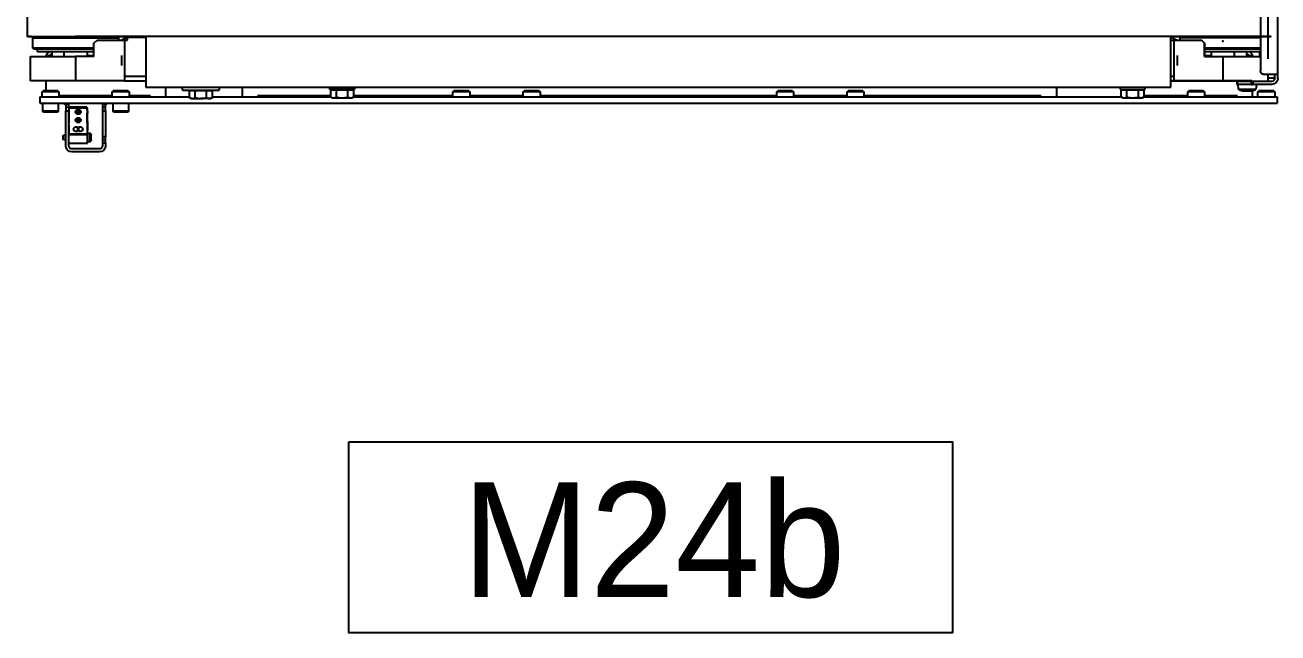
# Model space of a CAD drawing. Header units: millimetres. Extents: x -187347 to 135007, y -6415 to 292048.
# Drawn here: x -53210 to -52390, y 21142 to 21540 of the extents above; entities that cross this region are included whole.
import ezdxf
from ezdxf.enums import TextEntityAlignment as Align

# ---------------------------------------------------------------- set-up
doc = ezdxf.new("R2010")
doc.units = ezdxf.units.MM
doc.header["$LTSCALE"] = 100
doc.layers.get('0').update_dxf_attribs({"lineweight": 18})
doc.layers.add('Layout CAT2', color=6, linetype='Continuous')
doc.layers.add('Layout Kromeka', color=1, linetype='Continuous', lineweight=5)
doc.styles.add('015_100', font='', dxfattribs={"height": 150})
doc.styles.get('015_100').set_extended_font_data('Univers 45 Light')

# ---------------------------------------------------------------- blocks, each defined once
blk = doc.blocks.new('GLM-I evo40 600x800 RL top view')
at = {"linetype": 'ByBlock', "lineweight": -2}
for p, q in [((-11646.01, -44806.84, 0), (-11646.01, -44114.14, 0)), ((-11634.52, -44116.14, 0), (-11634.52, -44804.84, 0)), ((-11639.44, -44124.14, 0), (-11639.44, -44796.84, 0)), ((-10827.44, -44782.37, 0), (-10827.44, -44182.37, 0)), ((-11634.52, -44782.37, 0), (-11581.14, -44782.37, 0)), ((-11634.52, -44783.17, 0), (-11581.94, -44783.17, 0)), ((-11634.52, -44789.87, 0), (-11597.94, -44789.87, 0)), ((-11575.94, -44782.37, 0), (-11609.94, -44782.37, 0)), ((-11597.94, -44786.67, 0), (-11595.94, -44784.67, 0)), ((-11595.94, -44784.67, 0), (-11597.94, -44786.67, 0)), ((-11597.94, -44786.67, 0), (-11597.94, -44786.67, 0)), ((-11597.94, -44795.37, 0), (-11597.94, -44786.67, 0)), ((-11597.94, -44786.67, 0), (-11597.94, -44795.37, 0)), ((-11595.94, -44784.67, 0), (-11595.94, -44784.67, 0)), ((-11579.94, -44784.67, 0), (-11595.94, -44784.67, 0)), ((-11581.94, -44783.17, 0), (-11581.14, -44782.37, 0)), ((-11581.94, -44784.67, 0), (-11581.94, -44783.17, 0)), ((-11575.94, -44782.37, 0), (-11581.13, -44782.37, 0)), ((-11581.13, -44782.37, 0), (-11575.94, -44782.37, 0)), ((-11575.94, -44784.67, 0), (-11577.94, -44784.67, 0)), ((-11577.94, -44784.67, 0), (-11577.94, -44811.37, 0)), ((-11575.94, -44782.37, 0), (-10858.94, -44782.37, 0)), ((-11575.94, -44782.67, 0), (-11575.94, -44782.37, 0)), ((-11575.94, -44815.37, 0), (-11575.94, -44782.37, 0)), ((-11575.94, -44784.67, 0), (-11575.94, -44782.67, 0)), ((-10858.94, -44782.37, 0), (-10904.95, -44782.37, 0)), ((-10904.94, -44782.37, 0), (-10904.94, -44815.37, 0)), ((-10892.94, -44782.67, 0), (-10904.94, -44782.67, 0)), ((-10887.74, -44782.37, 0), (-10892.95, -44782.37, 0)), ((-10892.95, -44782.37, 0), (-10887.74, -44782.37, 0)), ((-10892.94, -44782.67, 0), (-10892.94, -44782.37, 0)), ((-10892.94, -44784.67, 0), (-10892.94, -44782.67, 0)), ((-10890.94, -44784.67, 0), (-10892.94, -44784.67, 0)), ((-10890.94, -44784.67, 0), (-10890.94, -44811.37, 0)), ((-10888.94, -44784.67, 0), (-10890.94, -44784.67, 0)), ((-10872.94, -44784.67, 0), (-10888.94, -44784.67, 0)), ((-10887.74, -44782.37, 0), (-10886.94, -44783.17, 0)), ((-10886.94, -44783.17, 0), (-10886.94, -44784.67, 0)), ((-10830.94, -44783.17, 0), (-10886.94, -44783.17, 0)), ((-10870.94, -44786.67, 0), (-10872.94, -44784.67, 0)), ((-10870.94, -44795.37, 0), (-10870.94, -44786.67, 0)), ((-10870.94, -44789.87, 0), (-10830.94, -44789.87, 0)), ((-10831.44, -44790.37, 0), (-10830.94, -44789.87, 0)), ((-10830.94, -44783.17, 0), (-10830.15, -44782.37, 0)), ((-10830.94, -44789.87, 0), (-10830.94, -44783.17, 0)), ((-11597.94, -44790.37, 0), (-11634.52, -44790.37, 0)), ((-11634.52, -44790.37, 0), (-11602.74, -44790.37, 0)), ((-11634.52, -44792.37, 0), (-11602.74, -44792.37, 0)), ((-11634.01, -44792.37, 0), (-11634.01, -44795.37, 0)), ((-11629.44, -44795.37, 0), (-11629.44, -44794.87, 0)), ((-11629.44, -44794.87, 0), (-11625.44, -44794.87, 0)), ((-11625.44, -44792.37, 0), (-11625.44, -44794.87, 0)), ((-11617.44, -44792.37, 0), (-11617.44, -44795.37, 0)), ((-11597.94, -44795.37, 0), (-11609.94, -44795.37, 0)), ((-11609.94, -44795.37, 0), (-11609.94, -44811.37, 0)), ((-11602.74, -44790.37, 0), (-11597.94, -44790.37, 0)), ((-11602.74, -44792.37, 0), (-11597.94, -44792.37, 0)), ((-11602.44, -44795.37, 0), (-11602.44, -44792.37, 0)), ((-11602.44, -44794.87, 0), (-11597.94, -44794.87, 0)), ((-11579.94, -44794.67, 0), (-11579.94, -44801.37, 0)), ((-10888.94, -44794.67, 0), (-10888.94, -44801.37, 0)), ((-10831.44, -44790.37, 0), (-10870.94, -44790.37, 0)), ((-10870.94, -44792.37, 0), (-10858.94, -44792.37, 0)), ((-10870.94, -44792.37, 0), (-10866.44, -44792.37, 0)), ((-10870.94, -44794.87, 0), (-10866.44, -44794.87, 0)), ((-10870.94, -44795.37, 0), (-10858.94, -44795.37, 0)), ((-10866.54, -44792.37, 0), (-10858.94, -44792.37, 0)), ((-10866.44, -44792.37, 0), (-10866.44, -44795.37, 0)), ((-10858.94, -44792.37, 0), (-10851.34, -44792.37, 0)), ((-10858.94, -44792.37, 0), (-10833.94, -44792.37, 0)), ((-10829.44, -44795.37, 0), (-10858.94, -44795.37, 0)), ((-10858.94, -44795.37, 0), (-10858.94, -44811.37, 0)), ((-10851.44, -44795.37, 0), (-10851.44, -44792.37, 0)), ((-10843.44, -44792.37, 0), (-10843.44, -44794.87, 0)), ((-10843.44, -44794.87, 0), (-10839.44, -44794.87, 0)), ((-10839.44, -44794.87, 0), (-10839.44, -44795.37, 0)), ((-10833.94, -44792.37, 0), (-10833.94, -44790.37, 0)), ((-10829.44, -44811.37, 0), (-10829.44, -44795.37, 0)), ((-11646.01, -44809.64, 0), (-11646.01, -44806.84, 0)), ((-11639.44, -44806.84, 0), (-11646.01, -44806.84, 0)), ((-11644.01, -44809.64, 0), (-11644.01, -44806.84, 0)), ((-11644.01, -44809.64, 0), (-11642.01, -44809.64, 0)), ((-11642.01, -44809.64, 0), (-11639.44, -44809.64, 0)), ((-11642.01, -44811.64, 0), (-11629.84, -44811.64, 0)), ((-11642.01, -44813.64, 0), (-11629.84, -44813.64, 0)), ((-11636.05, -44806.84, 0), (-11639.44, -44806.84, 0)), ((-11639.44, -44806.84, 0), (-11639.44, -44811.37, 0)), ((-11631.9, -44813.64, 0), (-11631.62, -44816.8, 0)), ((-11629.84, -44811.64, 0), (-11628.42, -44811.64, 0)), ((-11629.84, -44813.64, 0), (-11629.84, -44811.64, 0)), ((-11628.42, -44813.64, 0), (-11629.84, -44813.64, 0)), ((-11629.44, -44811.64, 0), (-11629.44, -44811.37, 0)), ((-11628.91, -44811.41, 0), (-11625.91, -44811.41, 0)), ((-11628.91, -44811.41, 0), (-11628.77, -44811.64, 0)), ((-11628.42, -44811.64, 0), (-11619.59, -44811.64, 0)), ((-11628.42, -44811.64, 0), (-11628.42, -44813.64, 0)), ((-11628.42, -44813.64, 0), (-11619.59, -44813.64, 0)), ((-11625.91, -44811.41, 0), (-11622.91, -44811.41, 0)), ((-11623.04, -44811.64, 0), (-11622.91, -44811.41, 0)), ((-11622.91, -44811.41, 0), (-11622.91, -44811.41, 0)), ((-11620.19, -44816.8, 0), (-11619.91, -44813.64, 0)), ((-11620.19, -44816.8, 0), (-11619.91, -44813.64, 0)), ((-11619.59, -44811.64, 0), (-11619.01, -44811.64, 0)), ((-11619.59, -44813.64, 0), (-11619.59, -44811.64, 0)), ((-11619.01, -44813.64, 0), (-11619.59, -44813.64, 0)), ((-11619.01, -44811.64, 0), (-11619.01, -44813.64, 0)), ((-11616.44, -44811.37, 0), (-11615.32, -44811.37, 0)), ((-11615.32, -44811.37, 0), (-11603.44, -44811.37, 0)), ((-11609.94, -44811.37, 0), (-11584.44, -44811.37, 0)), ((-11579.94, -44811.37, 0), (-11609.94, -44811.37, 0)), ((-11584.44, -44811.37, 0), (-11577.94, -44811.37, 0)), ((-11577.94, -44808.37, 0), (-11575.94, -44808.37, 0)), ((-11575.94, -44811.37, 0), (-11577.94, -44811.37, 0)), ((-11577.94, -44811.37, 0), (-11577.94, -44811.37, 0)), ((-11577.94, -44811.37, 0), (-11577.94, -44811.37, 0)), ((-11577.94, -44811.37, 0), (-11575.94, -44811.37, 0)), ((-10904.94, -44808.37, 0), (-10890.94, -44808.37, 0)), ((-10890.94, -44811.37, 0), (-10904.94, -44811.37, 0)), ((-10890.94, -44811.37, 0), (-10888.94, -44811.37, 0)), ((-10888.94, -44811.37, 0), (-10858.94, -44811.37, 0)), ((-10858.94, -44811.37, 0), (-10829.44, -44811.37, 0)), ((-10839.44, -44811.37, 0), (-10839.44, -44817.79, 0)), ((-11645.44, -44821.87, 0), (-11645.44, -44825.88, 0)), ((-11558.44, -44821.87, 0), (-11645.44, -44821.87, 0)), ((-11643.29, -44817.79, 0), (-11643.97, -44818.47, 0)), ((-11643.97, -44818.47, 0), (-11638.44, -44818.47, 0)), ((-11643.97, -44818.47, 0), (-11643.97, -44821.87, 0)), ((-11643.29, -44817.79, 0), (-11638.44, -44817.79, 0)), ((-11638.44, -44817.79, 0), (-11633.6, -44817.79, 0)), ((-11638.44, -44818.47, 0), (-11632.92, -44818.47, 0)), ((-11632.92, -44818.47, 0), (-11633.6, -44817.79, 0)), ((-11632.92, -44821.87, 0), (-11632.92, -44818.47, 0)), ((-11620.19, -44816.8, 0), (-11631.62, -44816.8, 0)), ((-11629.44, -44820.87, 0), (-11629.44, -44818.02, 0)), ((-11629.44, -44821.87, 0), (-11629.44, -44820.87, 0)), ((-11629.04, -44818.17, 0), (-11625.91, -44818.17, 0)), ((-11625.91, -44818.17, 0), (-11622.78, -44818.17, 0)), ((-11597.97, -44820.87, 0), (-11619.44, -44820.87, 0)), ((-11597.29, -44817.79, 0), (-11597.97, -44818.47, 0)), ((-11597.97, -44818.47, 0), (-11592.44, -44818.47, 0)), ((-11597.97, -44818.47, 0), (-11597.97, -44821.87, 0)), ((-11597.29, -44817.79, 0), (-11592.44, -44817.79, 0)), ((-11592.44, -44817.79, 0), (-11587.6, -44817.79, 0)), ((-11592.44, -44818.47, 0), (-11586.92, -44818.47, 0)), ((-11586.92, -44818.47, 0), (-11587.6, -44817.79, 0)), ((-11586.92, -44821.87, 0), (-11586.92, -44818.47, 0)), ((-11558.45, -44820.87, 0), (-11586.92, -44820.87, 0)), ((-11468.98, -44815.37, 0), (-11575.94, -44815.37, 0)), ((-11558.94, -44815.37, 0), (-11558.94, -44816.97, 0)), ((-11542.94, -44816.97, 0), (-11558.94, -44816.97, 0)), ((-11558.45, -44817.37, 0), (-11556.57, -44817.37, 0)), ((-11558.45, -44821.89, 0), (-11558.45, -44817.37, 0)), ((-11558.45, -44821.89, 0), (-11557.44, -44822.47, 0)), ((-11557.44, -44816.97, 0), (-11557.44, -44817.37, 0)), ((-11556.57, -44817.37, 0), (-11554.69, -44817.37, 0)), ((-11550.94, -44822.47, 0), (-11556.57, -44822.47, 0)), ((-11554.69, -44817.37, 0), (-11550.94, -44817.37, 0)), ((-11554.69, -44821.89, 0), (-11554.69, -44817.37, 0)), ((-11550.94, -44817.37, 0), (-11547.19, -44817.37, 0)), ((-11545.31, -44822.47, 0), (-11550.94, -44822.47, 0)), ((-11547.19, -44817.37, 0), (-11545.31, -44817.37, 0)), ((-11547.19, -44821.89, 0), (-11547.19, -44817.37, 0)), ((-11545.31, -44817.37, 0), (-11543.44, -44817.37, 0)), ((-11544.44, -44822.47, 0), (-11545.31, -44822.47, 0)), ((-11544.44, -44817.37, 0), (-11544.44, -44816.97, 0)), ((-11544.44, -44822.47, 0), (-11543.44, -44821.89, 0)), ((-11543.44, -44821.89, 0), (-11543.44, -44817.37, 0)), ((-11463.53, -44821.87, 0), (-11543.43, -44821.87, 0)), ((-11542.94, -44816.97, 0), (-11542.94, -44815.37, 0)), ((-11500.94, -44815.37, 0), (-11500.94, -44820.87, 0)), ((-11500.94, -44820.87, 0), (-11500.94, -44821.87, 0)), ((-11464.37, -44820.87, 0), (-11490.94, -44820.87, 0)), ((-10904.94, -44815.37, 0), (-11468.98, -44815.37, 0)), ((-11374.96, -44820.87, 0), (-11464.37, -44820.87, 0)), ((-11040.95, -44821.87, 0), (-11463.53, -44821.87, 0)), ((-11374.29, -44817.79, 0), (-11374.97, -44818.47, 0)), ((-11374.97, -44818.47, 0), (-11369.44, -44818.47, 0)), ((-11374.97, -44818.47, 0), (-11374.97, -44821.87, 0)), ((-11374.29, -44817.79, 0), (-11369.44, -44817.79, 0)), ((-11369.44, -44817.79, 0), (-11364.6, -44817.79, 0)), ((-11369.44, -44818.47, 0), (-11363.92, -44818.47, 0)), ((-11363.92, -44818.47, 0), (-11364.6, -44817.79, 0)), ((-11363.92, -44821.87, 0), (-11363.92, -44818.47, 0)), ((-11328.97, -44820.87, 0), (-11363.91, -44820.87, 0)), ((-11328.29, -44817.79, 0), (-11328.97, -44818.47, 0)), ((-11328.97, -44818.47, 0), (-11328.97, -44821.87, 0)), ((-11328.97, -44818.47, 0), (-11323.44, -44818.47, 0)), ((-11328.29, -44817.79, 0), (-11323.44, -44817.79, 0)), ((-11323.44, -44817.79, 0), (-11318.6, -44817.79, 0)), ((-11323.44, -44818.47, 0), (-11317.92, -44818.47, 0)), ((-11317.92, -44818.47, 0), (-11318.6, -44817.79, 0)), ((-11317.92, -44821.87, 0), (-11317.92, -44818.47, 0)), ((-11162.97, -44820.87, 0), (-11317.91, -44820.87, 0)), ((-11162.29, -44817.79, 0), (-11162.97, -44818.47, 0)), ((-11162.97, -44818.47, 0), (-11162.97, -44821.87, 0)), ((-11162.97, -44818.47, 0), (-11157.44, -44818.47, 0)), ((-11162.29, -44817.79, 0), (-11157.44, -44817.79, 0)), ((-11157.44, -44817.79, 0), (-11152.6, -44817.79, 0)), ((-11157.44, -44818.47, 0), (-11151.92, -44818.47, 0)), ((-11151.92, -44818.47, 0), (-11152.6, -44817.79, 0)), ((-11151.92, -44821.87, 0), (-11151.92, -44818.47, 0)), ((-11116.97, -44820.87, 0), (-11151.92, -44820.87, 0)), ((-11116.29, -44817.79, 0), (-11116.97, -44818.47, 0)), ((-11116.97, -44818.47, 0), (-11111.44, -44818.47, 0)), ((-11116.97, -44818.47, 0), (-11116.97, -44821.87, 0)), ((-11116.29, -44817.79, 0), (-11111.44, -44817.79, 0)), ((-11111.44, -44817.79, 0), (-11106.6, -44817.79, 0)), ((-11111.44, -44818.47, 0), (-11105.92, -44818.47, 0)), ((-11105.92, -44818.47, 0), (-11106.6, -44817.79, 0)), ((-11105.92, -44821.87, 0), (-11105.92, -44818.47, 0)), ((-11040.95, -44820.87, 0), (-11105.92, -44820.87, 0)), ((-11041.44, -44815.37, 0), (-11041.44, -44816.97, 0)), ((-11041.44, -44816.97, 0), (-11025.44, -44816.97, 0)), ((-11040.95, -44817.37, 0), (-11039.07, -44817.37, 0)), ((-11040.95, -44821.89, 0), (-11040.95, -44817.37, 0)), ((-11040.95, -44821.89, 0), (-11039.94, -44822.47, 0)), ((-11039.94, -44816.97, 0), (-11039.94, -44817.37, 0)), ((-11039.07, -44822.47, 0), (-11039.94, -44822.47, 0)), ((-11039.07, -44817.37, 0), (-11037.19, -44817.37, 0)), ((-11033.44, -44822.47, 0), (-11039.07, -44822.47, 0)), ((-11037.19, -44821.89, 0), (-11037.19, -44817.37, 0)), ((-11037.19, -44817.37, 0), (-11033.44, -44817.37, 0)), ((-11033.44, -44817.37, 0), (-11029.69, -44817.37, 0)), ((-11027.81, -44822.47, 0), (-11033.44, -44822.47, 0)), ((-11029.69, -44817.37, 0), (-11027.81, -44817.37, 0)), ((-11029.69, -44821.89, 0), (-11029.69, -44817.37, 0)), ((-11027.81, -44817.37, 0), (-11025.94, -44817.37, 0)), ((-11026.94, -44822.47, 0), (-11027.81, -44822.47, 0)), ((-11026.94, -44817.37, 0), (-11026.94, -44816.97, 0)), ((-11026.94, -44822.47, 0), (-11025.94, -44821.89, 0)), ((-11025.94, -44821.89, 0), (-11025.94, -44817.37, 0)), ((-10977.94, -44820.87, 0), (-11025.94, -44820.87, 0)), ((-10948.45, -44821.87, 0), (-11025.94, -44821.87, 0)), ((-11025.44, -44816.97, 0), (-11025.44, -44815.37, 0)), ((-10967.94, -44815.37, 0), (-10967.94, -44820.87, 0)), ((-10967.94, -44820.87, 0), (-10967.94, -44821.87, 0)), ((-10952.94, -44815.37, 0), (-10952.94, -44817.37, 0)), ((-10929.91, -44817.37, 0), (-10952.94, -44817.37, 0)), ((-10948.45, -44817.77, 0), (-10946.57, -44817.77, 0)), ((-10948.45, -44822.29, 0), (-10948.45, -44817.77, 0)), ((-10948.45, -44822.29, 0), (-10947.44, -44822.87, 0)), ((-10947.44, -44817.37, 0), (-10947.44, -44817.77, 0)), ((-10947.44, -44822.87, 0), (-10946.57, -44822.87, 0)), ((-10946.57, -44817.77, 0), (-10944.69, -44817.77, 0)), ((-10946.57, -44822.87, 0), (-10940.94, -44822.87, 0)), ((-10944.69, -44817.77, 0), (-10940.94, -44817.77, 0)), ((-10944.69, -44822.29, 0), (-10944.69, -44817.77, 0)), ((-10940.94, -44817.77, 0), (-10937.19, -44817.77, 0)), ((-10935.31, -44822.87, 0), (-10940.94, -44822.87, 0)), ((-10937.19, -44817.77, 0), (-10935.31, -44817.77, 0)), ((-10937.19, -44822.29, 0), (-10937.19, -44817.77, 0)), ((-10935.31, -44817.77, 0), (-10933.44, -44817.77, 0)), ((-10934.44, -44817.77, 0), (-10934.44, -44817.37, 0)), ((-10934.44, -44822.87, 0), (-10933.44, -44822.29, 0)), ((-10933.44, -44822.29, 0), (-10933.44, -44817.77, 0)), ((-10835.44, -44821.87, 0), (-10933.44, -44821.87, 0)), ((-10928.94, -44817.37, 0), (-10929.91, -44817.37, 0)), ((-10928.94, -44817.37, 0), (-10928.94, -44815.37, 0)), ((-10917.94, -44820.87, 0), (-10917.94, -44815.37, 0)), ((-10917.94, -44821.87, 0), (-10917.94, -44820.87, 0)), ((-10893.97, -44820.87, 0), (-10907.94, -44820.87, 0)), ((-10893.29, -44817.79, 0), (-10893.97, -44818.47, 0)), ((-10893.97, -44818.47, 0), (-10893.97, -44821.87, 0)), ((-10893.97, -44818.47, 0), (-10888.44, -44818.47, 0)), ((-10893.29, -44817.79, 0), (-10888.44, -44817.79, 0)), ((-10888.44, -44817.79, 0), (-10883.6, -44817.79, 0)), ((-10888.44, -44818.47, 0), (-10882.92, -44818.47, 0)), ((-10882.92, -44818.47, 0), (-10883.6, -44817.79, 0)), ((-10882.92, -44821.87, 0), (-10882.92, -44818.47, 0)), ((-10847.97, -44820.87, 0), (-10882.92, -44820.87, 0)), ((-10847.29, -44817.79, 0), (-10847.97, -44818.47, 0)), ((-10847.97, -44818.47, 0), (-10842.44, -44818.47, 0)), ((-10847.97, -44818.47, 0), (-10847.97, -44821.87, 0)), ((-10847.29, -44817.79, 0), (-10842.44, -44817.79, 0)), ((-10842.44, -44817.79, 0), (-10837.6, -44817.79, 0)), ((-10842.44, -44818.47, 0), (-10836.92, -44818.47, 0)), ((-10836.92, -44818.47, 0), (-10837.6, -44817.79, 0)), ((-10836.92, -44821.87, 0), (-10836.92, -44818.47, 0)), ((-10835.44, -44821.87, 0), (-10835.44, -44825.88, 0)), ((-11460.18, -44825.88, 0), (-11645.44, -44825.88, 0)), ((-10835.44, -44825.88, 0), (-11460.18, -44825.88, 0)), ((-10893.44, -44825.88, 0), (-10893.44, -44831.27, 0)), ((-10883.44, -44831.27, 0), (-10883.44, -44825.88, 0)), ((-10878.74, -44826.87, 0), (-10876.6, -44826.87, 0)), ((-10878.48, -44828.87, 0), (-10878.48, -44827.87, 0)), ((-10878.48, -44830.87, 0), (-10878.48, -44828.87, 0)), ((-10878.48, -44828.87, 0), (-10876.48, -44828.87, 0)), ((-10878.48, -44830.87, 0), (-10878.48, -44847.87, 0)), ((-10876.48, -44830.87, 0), (-10878.48, -44830.87, 0)), ((-10876.48, -44827.87, 0), (-10876.48, -44828.87, 0)), ((-10876.48, -44828.87, 0), (-10876.48, -44830.87, 0)), ((-10876.48, -44830.87, 0), (-10876.48, -44847.87, 0)), ((-10866.26, -44828.47, 0), (-10854.89, -44828.47, 0)), ((-10866.26, -44829.25, 0), (-10854.89, -44829.25, 0)), ((-10866.16, -44828.58, 0), (-10855.16, -44828.58, 0)), ((-10861.38, -44830.88, 0), (-10861.38, -44831.18, 0)), ((-10860.18, -44830.88, 0), (-10861.38, -44830.88, 0)), ((-10860.18, -44831.18, 0), (-10860.18, -44830.88, 0)), ((-10854.48, -44828.87, 0), (-10854.48, -44827.87, 0)), ((-10854.48, -44828.87, 0), (-10852.48, -44828.87, 0)), ((-10854.48, -44828.87, 0), (-10854.48, -44830.87, 0)), ((-10852.48, -44830.87, 0), (-10854.48, -44830.87, 0)), ((-10854.48, -44853.87, 0), (-10854.48, -44830.87, 0)), ((-10854.35, -44826.87, 0), (-10852.21, -44826.87, 0)), ((-10852.48, -44827.87, 0), (-10852.48, -44828.87, 0)), ((-10852.48, -44828.87, 0), (-10852.48, -44830.87, 0)), ((-10852.48, -44853.87, 0), (-10852.48, -44830.87, 0)), ((-10847.44, -44825.88, 0), (-10847.44, -44831.27, 0)), ((-10837.44, -44831.27, 0), (-10837.44, -44825.88, 0)), ((-10893.44, -44831.27, 0), (-10883.44, -44831.27, 0)), ((-10892.84, -44831.87, 0), (-10884.04, -44831.87, 0)), ((-10866.68, -44838.76, 0), (-10866.68, -44832.52, 0)), ((-10866.57, -44838.76, 0), (-10866.57, -44832.52, 0)), ((-10862.08, -44837.07, 0), (-10861.98, -44837.07, 0)), ((-10861.38, -44831.18, 0), (-10860.93, -44831.18, 0)), ((-10861.31, -44837.07, 0), (-10861.02, -44837.07, 0)), ((-10860.93, -44831.18, 0), (-10860.93, -44832.48, 0)), ((-10860.93, -44832.48, 0), (-10860.63, -44832.48, 0)), ((-10860.63, -44831.18, 0), (-10860.18, -44831.18, 0)), ((-10860.63, -44832.48, 0), (-10860.63, -44831.18, 0)), ((-10860.58, -44836.62, 0), (-10860.58, -44836.79, 0)), ((-10860.58, -44837.35, 0), (-10860.58, -44837.52, 0)), ((-10860.38, -44831.48, 0), (-10860.38, -44832.58, 0)), ((-10859.98, -44831.48, 0), (-10860.38, -44831.48, 0)), ((-10860.38, -44832.58, 0), (-10859.98, -44832.58, 0)), ((-10860.13, -44837.07, 0), (-10859.84, -44837.07, 0)), ((-10859.98, -44832.58, 0), (-10859.98, -44831.48, 0)), ((-10859.08, -44837.07, 0), (-10859.18, -44837.07, 0)), ((-10854.59, -44832.52, 0), (-10854.59, -44838.76, 0)), ((-10847.44, -44831.27, 0), (-10837.44, -44831.27, 0)), ((-10846.84, -44831.87, 0), (-10838.04, -44831.87, 0)), ((-10869.08, -44847.52, 0), (-10869.08, -44846.97, 0)), ((-10869.08, -44848.91, 0), (-10869.08, -44847.52, 0)), ((-10868.5, -44851.04, 0), (-10868.5, -44845.7, 0)), ((-10868.27, -44851.17, 0), (-10868.27, -44845.57, 0)), ((-10866.68, -44845.57, 0), (-10868.27, -44845.57, 0)), ((-10866.68, -44852.07, 0), (-10866.68, -44844.67, 0)), ((-10866.68, -44844.67, 0), (-10866.57, -44844.67, 0)), ((-10866.56, -44844.77, 0), (-10866.45, -44844.77, 0)), ((-10866.39, -44846.2, 0), (-10854.77, -44846.2, 0)), ((-10866.37, -44846.65, 0), (-10854.79, -44846.65, 0)), ((-10861.09, -44841.37, 0), (-10862.3, -44841.51, 0)), ((-10862.3, -44844.42, 0), (-10861.09, -44844.56, 0)), ((-10861.09, -44844.56, 0), (-10861.09, -44841.37, 0)), ((-10860.06, -44841.37, 0), (-10860.06, -44844.56, 0)), ((-10858.85, -44841.51, 0), (-10860.06, -44841.37, 0)), ((-10860.06, -44844.56, 0), (-10858.85, -44844.42, 0)), ((-10854.7, -44844.77, 0), (-10854.59, -44844.77, 0)), ((-10854.58, -44844.67, 0), (-10854.48, -44844.67, 0)), ((-10854.48, -44850.54, 0), (-10854.48, -44846.21, 0)), ((-10850.98, -44846.87, 0), (-10852.48, -44846.87, 0)), ((-10850.98, -44849.87, 0), (-10850.98, -44846.87, 0)), ((-10850.68, -44847.18, 0), (-10850.98, -44846.87, 0)), ((-10850.68, -44849.57, 0), (-10850.68, -44847.18, 0)), ((-10878.48, -44849.87, 0), (-10878.48, -44847.87, 0)), ((-10878.48, -44847.87, 0), (-10876.48, -44847.87, 0)), ((-10878.48, -44849.87, 0), (-10876.48, -44849.87, 0)), ((-10878.48, -44851.87, 0), (-10878.48, -44849.87, 0)), ((-10878.48, -44851.87, 0), (-10878.48, -44853.87, 0)), ((-10876.48, -44851.87, 0), (-10878.48, -44851.87, 0)), ((-10876.48, -44847.87, 0), (-10876.48, -44849.87, 0)), ((-10876.48, -44849.87, 0), (-10876.48, -44851.87, 0)), ((-10876.48, -44851.87, 0), (-10876.48, -44853.87, 0)), ((-10869.08, -44849.76, 0), (-10869.08, -44848.91, 0)), ((-10869.08, -44849.77, 0), (-10869.08, -44849.76, 0)), ((-10868.27, -44851.17, 0), (-10866.68, -44851.17, 0)), ((-10854.48, -44852.07, 0), (-10866.68, -44852.07, 0)), ((-10852.48, -44849.87, 0), (-10850.98, -44849.87, 0)), ((-10850.98, -44849.87, 0), (-10850.68, -44849.57, 0)), ((-10874.48, -44855.87, 0), (-10856.48, -44855.87, 0)), ((-10874.48, -44857.87, 0), (-10856.48, -44857.87, 0))]:
    blk.add_line(p, q, dxfattribs=at)
for centre, radius, start, end in [((-11598.44, -44749.37, 0), 40, 298.05187, 304.22813), ((-10870.44, -44749.37, 0), 40, 235.58625, 241.9425), ((-11625.44, -44795.87, 0), 4, 118.95614, 165.52128), ((-11625.44, -44795.87, 0), 2, 90, 149.99899), ((-10843.44, -44795.87, 0), 2, 30.00101, 90), ((-10843.44, -44795.87, 0), 4, 14.47872, 61.04529), ((-11642.01, -44809.64, 0), 4, 180, 270), ((-11642.01, -44809.64, 0), 2, 180, 270), ((-11625.91, -44809.09, 0), 9.6, 233.45166, 250.96878), ((-11625.91, -44809.09, 0), 9.6, 289.03122, 306.54834), ((-10880.48, -44827.87, 0), 2, 30, 86.37561), ((-10880.48, -44827.87, 0), 4, 14.47751, 29.93491), ((-10837.96, -44833.42, 0), 28.73, 170.08881, 178.20495), ((-10860.58, -44831.68, 0), 1.65, 90, 270), ((-10860.58, -44831.68, 0), 1.5, 90, 270), ((-10860.58, -44831.68, 0), 1.65, 270, 90), ((-10860.58, -44831.68, 0), 1.5, 270, 90), ((-10883.19, -44833.42, 0), 28.73, 1.79505, 9.91119), ((-10850.48, -44827.87, 0), 4, 150.06509, 165.52249), ((-10850.48, -44827.87, 0), 2, 93.62439, 150), ((-10892.84, -44831.27, 0), 0.6, 180, 270), ((-10884.04, -44831.27, 0), 0.6, 270, 0), ((-10860.58, -44838.32, 0), 6.12, 175.67561, 184.32274), ((-10711.49, -44838.86, 0), 155.18, 179.96313, 182.1831), ((-10860.58, -44837.07, 0), 1.65, 90, 270), ((-10860.58, -44837.07, 0), 1.5, 90, 180), ((-10860.58, -44837.07, 0), 1.5, 180, 270), ((-10860.58, -44837.07, 0), 1.4, 0, 180), ((-10860.58, -44837.07, 0), 1.4, 180, 270), ((-10860.58, -44837.07, 0), 0.731, 0, 180), ((-10860.58, -44837.07, 0), 0.731, 180, 270), ((-10860.58, -44837.07, 0), 0.449, 90, 180), ((-10860.58, -44837.07, 0), 0.449, 180, 270), ((-10860.58, -44837.07, 0), 0.283, 90, 270), ((-10860.58, -44837.07, 0), 1.65, 270, 90), ((-10860.58, -44837.07, 0), 1.5, 0, 90), ((-10860.58, -44837.07, 0), 0.449, 0, 90), ((-10860.58, -44837.07, 0), 0.283, 270, 90), ((-10860.58, -44837.07, 0), 0.449, 270, 0), ((-10860.58, -44837.07, 0), 0.731, 270, 0), ((-10860.58, -44837.07, 0), 1.4, 270, 0), ((-10860.58, -44837.07, 0), 1.5, 270, 0), ((-11009.66, -44838.86, 0), 155.18, 357.8169, 0.03687), ((-10846.84, -44831.27, 0), 0.6, 180, 270), ((-10838.04, -44831.27, 0), 0.6, 270, 0), ((-10864.28, -44848.37, 0), 5, 147.73077, 163.73979), ((-10868.27, -44845.85, 0), 0.28, 90, 147.73077), ((-10862.13, -44842.96, 0), 1.46, 96.67419, 263.32581), ((-10859.02, -44842.96, 0), 1.46, 276.67419, 83.32581), ((-10874.48, -44853.87, 0), 4, 180, 270), ((-10874.48, -44853.87, 0), 2, 180, 270), ((-10864.28, -44848.37, 0), 5, 196.26021, 212.26923), ((-10868.27, -44850.89, 0), 0.28, 212.26923, 270), ((-10856.48, -44853.87, 0), 2, 270, 0), ((-10856.48, -44853.87, 0), 4, 270, 0)]:
    blk.add_arc(centre, radius, start, end, dxfattribs=at)
for centre, major_axis, ratio, start_param, end_param in [((-11609.94, -44782.37, 0), (-31.5, 0), 0.000001, 4.712388, 6.959071), ((-11609.94, -44782.37, 0), (29.5, 0), 0.000001, 1.570795, 2.555439), ((-11579.94, -44784.67, 0), (2, 0), 0.000001, 0, 1.570795), ((-10858.94, -44782.37, 0), (-31.5, 0), 0.000001, 2.724348, 4.712388), ((-10858.94, -44782.37, 0), (29.5, 0), 0.000001, 0.218832, 1.570795), ((-11609.94, -44795.37, 0), (29.5, 0), 0.000001, 1.570795, 2.555439), ((-11636.05, -44804.84, 0), (0, 2), 0.766044, 3.141593, 4.712389), ((-11609.94, -44811.37, 0), (29.5, 0), 0.000001, 1.570795, 2.269115), ((-11609.94, -44811.37, 0), (29.5, 0), 0.000001, 4.257298, 4.712388), ((-11609.94, -44811.37, 0), (-7.5, 0), 0.000001, 2.619302, 6.283185), ((-11609.94, -44811.37, 0), (-7.5, 0), 0.000001, 0, 0.522288), ((-11579.94, -44811.37, 0), (2, 0), 0.000001, 0, 1.570795), ((-10835.51, -44833.76, 0), (0, -31.08), 1, 4.566689, 4.672459), ((-10885.65, -44833.76, 0), (-31.08, 0), 1, 3.181522, 3.287293), ((-10711.57, -44838.76, 0), (-155, 0), 1, 0.000012, 0.048059), ((-11009.59, -44838.76, 0), (0, -155), 1, 1.522738, 1.570784)]:
    blk.add_ellipse(centre, major_axis=major_axis, ratio=ratio, start_param=start_param, end_param=end_param, dxfattribs=at)
for centre in [(-11609.94, -44811.37, 0), (-11599.94, -44811.37, 0)]:
    blk.add_ellipse(centre, major_axis=(-1.65, 0), ratio=0.000001, dxfattribs=at)
for points, knots in [([(-11558.45, -44821.89, 0), (-11558.14, -44822.07, 0), (-11557.83, -44822.21, 0), (-11557.36, -44822.37, 0), (-11557.21, -44822.41, 0), (-11556.89, -44822.46, 0), (-11556.73, -44822.47, 0), (-11556.57, -44822.47, 0)], [0, 0, 0, 0, 0.5, 0.5, 0.75, 0.75, 1, 1, 1, 1]), ([(-11556.57, -44822.47, 0), (-11556.73, -44822.47, 0), (-11556.89, -44822.46, 0), (-11557.2, -44822.41, 0), (-11557.36, -44822.37, 0), (-11557.67, -44822.27, 0), (-11557.83, -44822.2, 0), (-11558.14, -44822.06, 0), (-11558.29, -44821.98, 0), (-11558.45, -44821.89, 0)], [0, 0, 0, 0, 0.25, 0.25, 0.5, 0.5, 0.75, 0.75, 1, 1, 1, 1]), ([(-11554.69, -44821.89, 0), (-11554.85, -44821.98, 0), (-11555, -44822.06, 0), (-11555.31, -44822.2, 0), (-11555.46, -44822.26, 0), (-11555.7, -44822.34, 0), (-11555.82, -44822.37, 0), (-11555.95, -44822.41, 0), (-11556.01, -44822.42, 0), (-11556.05, -44822.42, 0), (-11556.07, -44822.43, 0), (-11556.25, -44822.46, 0), (-11556.41, -44822.47, 0), (-11556.57, -44822.47, 0)], [0, 0, 0, 0, 0.25, 0.25, 0.5, 0.5, 0.625, 0.6875, 0.71875, 0.71875, 0.75, 0.75, 1, 1, 1, 1]), ([(-11550.94, -44822.47, 0), (-11551.02, -44822.47, 0), (-11551.1, -44822.47, 0), (-11551.26, -44822.47, 0), (-11551.34, -44822.47, 0), (-11551.58, -44822.46, 0), (-11551.74, -44822.45, 0), (-11552.21, -44822.41, 0), (-11552.53, -44822.37, 0), (-11553.46, -44822.21, 0), (-11554.08, -44822.07, 0), (-11554.69, -44821.89, 0)], [0, 0, 0, 0, 0.0625, 0.0625, 0.125, 0.125, 0.25, 0.25, 0.5, 0.5, 1, 1, 1, 1]), ([(-11547.19, -44821.89, 0), (-11547.8, -44822.07, 0), (-11548.42, -44822.21, 0), (-11549.36, -44822.37, 0), (-11549.67, -44822.41, 0), (-11550.3, -44822.46, 0), (-11550.62, -44822.47, 0), (-11550.94, -44822.47, 0)], [0, 0, 0, 0, 0.5, 0.5, 0.75, 0.75, 1, 1, 1, 1]), ([(-11545.31, -44822.47, 0), (-11545.35, -44822.47, 0), (-11545.39, -44822.47, 0), (-11545.47, -44822.47, 0), (-11545.51, -44822.47, 0), (-11545.63, -44822.46, 0), (-11545.71, -44822.45, 0), (-11545.95, -44822.41, 0), (-11546.11, -44822.37, 0), (-11546.57, -44822.21, 0), (-11546.88, -44822.07, 0), (-11547.19, -44821.89, 0)], [0, 0, 0, 0, 0.0625, 0.0625, 0.125, 0.125, 0.25, 0.25, 0.5, 0.5, 1, 1, 1, 1]), ([(-11543.44, -44821.89, 0), (-11543.74, -44822.07, 0), (-11544.05, -44822.21, 0), (-11544.52, -44822.37, 0), (-11544.68, -44822.41, 0), (-11544.99, -44822.46, 0), (-11545.15, -44822.47, 0), (-11545.31, -44822.47, 0)], [0, 0, 0, 0, 0.5, 0.5, 0.75, 0.75, 1, 1, 1, 1]), ([(-11039.07, -44822.47, 0), (-11039.11, -44822.47, 0), (-11039.15, -44822.47, 0), (-11039.23, -44822.47, 0), (-11039.27, -44822.47, 0), (-11039.39, -44822.46, 0), (-11039.47, -44822.45, 0), (-11039.71, -44822.41, 0), (-11039.86, -44822.37, 0), (-11040.33, -44822.21, 0), (-11040.64, -44822.07, 0), (-11040.95, -44821.89, 0)], [0, 0, 0, 0, 0.0625, 0.0625, 0.125, 0.125, 0.25, 0.25, 0.5, 0.5, 1, 1, 1, 1]), ([(-11037.19, -44821.89, 0), (-11037.5, -44822.07, 0), (-11037.81, -44822.21, 0), (-11038.28, -44822.37, 0), (-11038.44, -44822.41, 0), (-11038.75, -44822.46, 0), (-11038.91, -44822.47, 0), (-11039.07, -44822.47, 0)], [0, 0, 0, 0, 0.5, 0.5, 0.75, 0.75, 1, 1, 1, 1]), ([(-11033.44, -44822.47, 0), (-11033.76, -44822.47, 0), (-11034.08, -44822.46, 0), (-11034.71, -44822.41, 0), (-11035.02, -44822.37, 0), (-11035.65, -44822.27, 0), (-11035.96, -44822.2, 0), (-11036.58, -44822.06, 0), (-11036.89, -44821.98, 0), (-11037.19, -44821.89, 0)], [0, 0, 0, 0, 0.25, 0.25, 0.5, 0.5, 0.75, 0.75, 1, 1, 1, 1]), ([(-11029.69, -44821.89, 0), (-11029.99, -44821.98, 0), (-11030.3, -44822.06, 0), (-11030.91, -44822.2, 0), (-11031.22, -44822.26, 0), (-11031.69, -44822.34, 0), (-11031.93, -44822.37, 0), (-11032.21, -44822.41, 0), (-11032.33, -44822.42, 0), (-11032.41, -44822.42, 0), (-11032.45, -44822.43, 0), (-11032.81, -44822.46, 0), (-11033.12, -44822.47, 0), (-11033.44, -44822.47, 0)], [0, 0, 0, 0, 0.25, 0.25, 0.5, 0.5, 0.625, 0.6875, 0.71875, 0.71875, 0.75, 0.75, 1, 1, 1, 1]), ([(-11027.81, -44822.47, 0), (-11027.85, -44822.47, 0), (-11027.89, -44822.47, 0), (-11027.97, -44822.47, 0), (-11028.01, -44822.47, 0), (-11028.13, -44822.46, 0), (-11028.21, -44822.45, 0), (-11028.45, -44822.41, 0), (-11028.61, -44822.37, 0), (-11029.07, -44822.21, 0), (-11029.38, -44822.07, 0), (-11029.69, -44821.89, 0)], [0, 0, 0, 0, 0.0625, 0.0625, 0.125, 0.125, 0.25, 0.25, 0.5, 0.5, 1, 1, 1, 1]), ([(-11025.94, -44821.89, 0), (-11026.24, -44822.07, 0), (-11026.55, -44822.21, 0), (-11027.02, -44822.37, 0), (-11027.18, -44822.41, 0), (-11027.49, -44822.46, 0), (-11027.65, -44822.47, 0), (-11027.81, -44822.47, 0)], [0, 0, 0, 0, 0.5, 0.5, 0.75, 0.75, 1, 1, 1, 1]), ([(-10946.57, -44822.87, 0), (-10946.73, -44822.87, 0), (-10946.89, -44822.86, 0), (-10947.07, -44822.83, 0), (-10947.09, -44822.82, 0), (-10947.13, -44822.82, 0), (-10947.19, -44822.81, 0), (-10947.33, -44822.77, 0), (-10947.44, -44822.74, 0), (-10947.68, -44822.66, 0), (-10947.84, -44822.6, 0), (-10948.14, -44822.46, 0), (-10948.3, -44822.38, 0), (-10948.45, -44822.29, 0)], [0, 0, 0, 0, 0.25, 0.25, 0.28125, 0.28125, 0.3125, 0.375, 0.5, 0.5, 0.75, 0.75, 1, 1, 1, 1]), ([(-10944.69, -44822.29, 0), (-10944.85, -44822.38, 0), (-10945, -44822.46, 0), (-10945.31, -44822.6, 0), (-10945.47, -44822.67, 0), (-10945.78, -44822.77, 0), (-10945.94, -44822.81, 0), (-10946.25, -44822.86, 0), (-10946.41, -44822.87, 0), (-10946.57, -44822.87, 0)], [0, 0, 0, 0, 0.25, 0.25, 0.5, 0.5, 0.75, 0.75, 1, 1, 1, 1]), ([(-10940.94, -44822.87, 0), (-10941.02, -44822.87, 0), (-10941.1, -44822.87, 0), (-10941.26, -44822.87, 0), (-10941.34, -44822.87, 0), (-10941.58, -44822.86, 0), (-10941.74, -44822.85, 0), (-10942.21, -44822.81, 0), (-10942.53, -44822.77, 0), (-10943.46, -44822.61, 0), (-10944.08, -44822.47, 0), (-10944.69, -44822.29, 0)], [0, 0, 0, 0, 0.0625, 0.0625, 0.125, 0.125, 0.25, 0.25, 0.5, 0.5, 1, 1, 1, 1]), ([(-10937.19, -44822.29, 0), (-10937.8, -44822.47, 0), (-10938.42, -44822.61, 0), (-10939.36, -44822.77, 0), (-10939.67, -44822.81, 0), (-10940.3, -44822.86, 0), (-10940.62, -44822.87, 0), (-10940.94, -44822.87, 0)], [0, 0, 0, 0, 0.5, 0.5, 0.75, 0.75, 1, 1, 1, 1]), ([(-10935.31, -44822.87, 0), (-10935.35, -44822.87, 0), (-10935.39, -44822.87, 0), (-10935.47, -44822.87, 0), (-10935.51, -44822.87, 0), (-10935.63, -44822.86, 0), (-10935.71, -44822.85, 0), (-10935.95, -44822.81, 0), (-10936.11, -44822.77, 0), (-10936.57, -44822.61, 0), (-10936.88, -44822.47, 0), (-10937.19, -44822.29, 0)], [0, 0, 0, 0, 0.0625, 0.0625, 0.125, 0.125, 0.25, 0.25, 0.5, 0.5, 1, 1, 1, 1]), ([(-10935.31, -44822.87, 0), (-10935.15, -44822.87, 0), (-10935, -44822.86, 0), (-10934.68, -44822.81, 0), (-10934.52, -44822.77, 0), (-10934.21, -44822.67, 0), (-10934.05, -44822.6, 0), (-10933.74, -44822.46, 0), (-10933.59, -44822.38, 0), (-10933.44, -44822.29, 0)], [0, 0, 0, 0, 0.25, 0.25, 0.5, 0.5, 0.75, 0.75, 1, 1, 1, 1]), ([(-10933.44, -44822.29, 0), (-10933.74, -44822.47, 0), (-10934.05, -44822.61, 0), (-10934.52, -44822.77, 0), (-10934.68, -44822.81, 0), (-10934.99, -44822.86, 0), (-10935.15, -44822.87, 0), (-10935.31, -44822.87, 0)], [0, 0, 0, 0, 0.5, 0.5, 0.75, 0.75, 1, 1, 1, 1]), ([(-10878.48, -44827.87, 0), (-10878.48, -44827.79, 0), (-10878.48, -44827.71, 0), (-10878.5, -44827.59, 0), (-10878.5, -44827.54, 0), (-10878.51, -44827.48, 0), (-10878.52, -44827.46, 0), (-10878.53, -44827.42, 0), (-10878.53, -44827.39, 0), (-10878.56, -44827.29, 0), (-10878.59, -44827.2, 0), (-10878.64, -44827.08, 0), (-10878.66, -44827.03, 0), (-10878.7, -44826.95, 0), (-10878.72, -44826.91, 0), (-10878.74, -44826.87, 0)], [0, 0, 0, 0, 0.25, 0.25, 0.375, 0.375, 0.4375, 0.4375, 0.5, 0.5, 0.75, 0.75, 0.875, 0.875, 1, 1, 1, 1]), ([(-10876.6, -44826.87, 0), (-10876.58, -44826.96, 0), (-10876.56, -44827.04, 0), (-10876.53, -44827.21, 0), (-10876.52, -44827.3, 0), (-10876.5, -44827.41, 0), (-10876.5, -44827.43, 0), (-10876.5, -44827.47, 0), (-10876.49, -44827.49, 0), (-10876.49, -44827.55, 0), (-10876.49, -44827.59, 0), (-10876.48, -44827.72, 0), (-10876.48, -44827.8, 0), (-10876.48, -44827.87, 0)], [0, 0, 0, 0, 0.25, 0.25, 0.5, 0.5, 0.5625, 0.5625, 0.625, 0.625, 0.75, 0.75, 1, 1, 1, 1]), ([(-10866.26, -44829.25, 0), (-10866.25, -44829.2, 0), (-10866.25, -44829.16, 0), (-10866.24, -44829.09, 0), (-10866.24, -44829.07, 0), (-10866.23, -44829.03, 0), (-10866.23, -44829.01, 0), (-10866.22, -44828.95, 0), (-10866.21, -44828.91, 0), (-10866.2, -44828.86, 0), (-10866.2, -44828.84, 0), (-10866.2, -44828.82, 0), (-10866.19, -44828.81, 0), (-10866.19, -44828.79, 0), (-10866.19, -44828.78, 0), (-10866.18, -44828.75, 0), (-10866.18, -44828.72, 0), (-10866.17, -44828.69, 0), (-10866.17, -44828.68, 0), (-10866.17, -44828.67, 0), (-10866.17, -44828.67, 0), (-10866.17, -44828.65, 0), (-10866.17, -44828.64, 0), (-10866.16, -44828.62, 0), (-10866.16, -44828.6, 0), (-10866.16, -44828.59, 0), (-10866.16, -44828.59, 0), (-10866.16, -44828.58, 0), (-10866.16, -44828.58, 0), (-10866.16, -44828.58, 0)], [0, 0, 0, 0, 0.125191, 0.125191, 0.187787, 0.187787, 0.250383, 0.250383, 0.375574, 0.375574, 0.43817, 0.43817, 0.469468, 0.469468, 0.500765, 0.500765, 0.625957, 0.625957, 0.657255, 0.657255, 0.688552, 0.688552, 0.751148, 0.751148, 0.87634, 0.87634, 0.938935, 0.938935, 1, 1, 1, 1]), ([(-10855.16, -44828.58, 0), (-10855.16, -44828.58, 0), (-10855.16, -44828.58, 0), (-10855.15, -44828.58, 0), (-10855.15, -44828.58, 0), (-10855.13, -44828.59, 0), (-10855.11, -44828.59, 0), (-10855.08, -44828.6, 0), (-10855.06, -44828.61, 0), (-10855.04, -44828.63, 0), (-10855.03, -44828.63, 0), (-10855.02, -44828.64, 0), (-10855.02, -44828.65, 0), (-10855.01, -44828.66, 0), (-10855, -44828.67, 0), (-10854.99, -44828.69, 0), (-10854.99, -44828.69, 0), (-10854.98, -44828.71, 0), (-10854.98, -44828.71, 0), (-10854.97, -44828.73, 0), (-10854.97, -44828.75, 0), (-10854.97, -44828.76, 0)], [0, 0, 0, 0, 0.03125, 0.03125, 0.0625, 0.125, 0.25, 0.25, 0.5, 0.5, 0.5625, 0.5625, 0.625, 0.625, 0.75, 0.75, 0.8125, 0.8125, 0.875, 0.875, 1, 1, 1, 1]), ([(-10854.97, -44828.76, 0), (-10854.96, -44828.79, 0), (-10854.95, -44828.83, 0), (-10854.95, -44828.88, 0), (-10854.94, -44828.9, 0), (-10854.94, -44828.94, 0), (-10854.93, -44828.96, 0), (-10854.92, -44829.02, 0), (-10854.92, -44829.07, 0), (-10854.91, -44829.13, 0), (-10854.9, -44829.15, 0), (-10854.9, -44829.2, 0), (-10854.89, -44829.22, 0), (-10854.89, -44829.25, 0)], [0, 0, 0, 0, 0.25, 0.25, 0.375, 0.375, 0.5, 0.5, 0.75, 0.75, 0.875, 0.875, 1, 1, 1, 1]), ([(-10854.48, -44827.87, 0), (-10854.48, -44827.8, 0), (-10854.47, -44827.72, 0), (-10854.46, -44827.55, 0), (-10854.46, -44827.47, 0), (-10854.44, -44827.37, 0), (-10854.44, -44827.34, 0), (-10854.44, -44827.3, 0), (-10854.43, -44827.28, 0), (-10854.42, -44827.22, 0), (-10854.41, -44827.17, 0), (-10854.39, -44827.04, 0), (-10854.37, -44826.96, 0), (-10854.35, -44826.87, 0)], [0, 0, 0, 0, 0.25, 0.25, 0.5, 0.5, 0.5625, 0.5625, 0.625, 0.625, 0.75, 0.75, 1, 1, 1, 1]), ([(-10852.21, -44826.87, 0), (-10852.25, -44826.95, 0), (-10852.29, -44827.03, 0), (-10852.34, -44827.16, 0), (-10852.36, -44827.2, 0), (-10852.38, -44827.26, 0), (-10852.39, -44827.29, 0), (-10852.4, -44827.33, 0), (-10852.41, -44827.35, 0), (-10852.43, -44827.46, 0), (-10852.45, -44827.54, 0), (-10852.47, -44827.67, 0), (-10852.47, -44827.71, 0), (-10852.47, -44827.79, 0), (-10852.48, -44827.83, 0), (-10852.48, -44827.87, 0)], [0, 0, 0, 0, 0.25, 0.25, 0.375, 0.375, 0.4375, 0.4375, 0.5, 0.5, 0.75, 0.75, 0.875, 0.875, 1, 1, 1, 1]), ([(-10866.37, -44846.65, 0), (-10866.37, -44846.62, 0), (-10866.37, -44846.58, 0), (-10866.37, -44846.53, 0), (-10866.37, -44846.51, 0), (-10866.37, -44846.48, 0), (-10866.37, -44846.46, 0), (-10866.38, -44846.4, 0), (-10866.38, -44846.32, 0), (-10866.39, -44846.24, 0), (-10866.39, -44846.2, 0)], [0, 0, 0, 0, 0.25, 0.25, 0.375, 0.375, 0.5, 0.5, 0.75, 1, 1, 1, 1]), ([(-10854.77, -44846.2, 0), (-10854.77, -44846.24, 0), (-10854.77, -44846.28, 0), (-10854.77, -44846.34, 0), (-10854.77, -44846.36, 0), (-10854.77, -44846.4, 0), (-10854.78, -44846.42, 0), (-10854.78, -44846.48, 0), (-10854.78, -44846.55, 0), (-10854.79, -44846.62, 0), (-10854.79, -44846.65, 0)], [0, 0, 0, 0, 0.25, 0.25, 0.375, 0.375, 0.5, 0.5, 0.75, 1, 1, 1, 1])]:
    blk.add_open_spline(points, degree=3, knots=knots, dxfattribs=at)
blk.add_point((-11609.94, -44785.37, 0), dxfattribs=at)
blk = doc.blocks.new('cat2 legend')
at = {"layer": 'Layout CAT2', "color": 6, "linetype": 'Continuous'}
blk.add_lwpolyline([(-3.992, -1.25), (3.912, -1.25), (3.912, 1.25), (-3.992, 1.25)], close=True, dxfattribs=at)
at = {"layer": 'Layout Kromeka', "color": 6, "linetype": 'Continuous', "style": '015_100'}
blk.add_attdef('POSNR', text='', height=1.5, dxfattribs=at).set_placement((0, 0), align=Align.MIDDLE)

msp = doc.modelspace()

# ---------------------------------------------------------------- block references
at = {"layer": 'Layout CAT2', "xscale": -1}
msp.add_blockref('GLM-I evo40 600x800 RL top view', (-64036, 66314.35, -3.45), dxfattribs=at)
at = {"layer": 'Layout CAT2', "color": 6, "linetype": 'Continuous', "ltscale": 20}
ref = msp.add_blockref('cat2 legend', (-52798.53, 21204.17, -3.45), dxfattribs=dict(at, xscale=-50, yscale=50, zscale=50, rotation=180))
ref.add_attrib('POSNR', 'M24b', dxfattribs={"layer": 'Layout Kromeka', "color": 6, "linetype": 'Continuous', "ltscale": 20, "height": 75, "style": '015_100'}).set_placement((-52798.53, 21204.17, -3.45), align=Align.MIDDLE)

doc.saveas('drawing.dxf')
